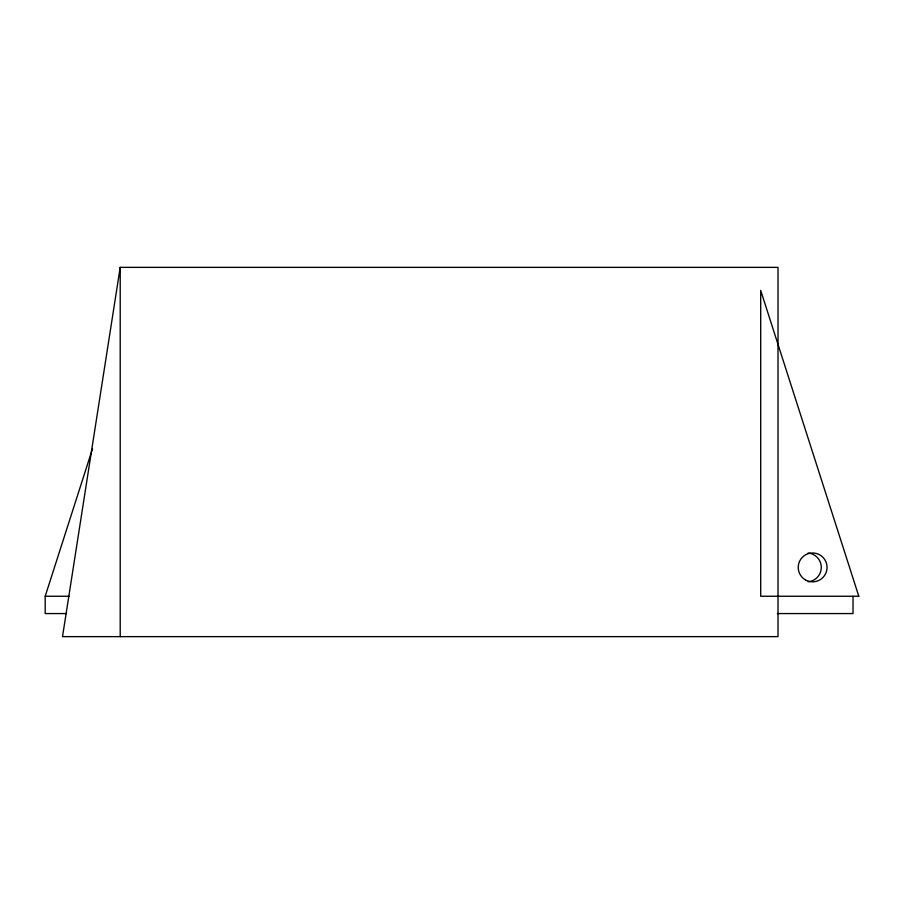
<?xml version="1.0" encoding="UTF-8"?>
<svg xmlns="http://www.w3.org/2000/svg" width="904" height="904" viewBox="0 0 904 904"><rect width="100%" height="100%" fill="white"/><g stroke="black" fill="none" stroke-linecap="round" stroke-linejoin="round"><path stroke-width="1.36" d="M120.209 267.358L62.512 636.642L778.016 636.642L778.016 267.358L120.209 267.358L120.209 636.642M66.387 613.567L45.2 613.567L45.2 596.256L92.524 448.712M45.2 596.256L69.02 596.256M777.361 613.567L853.026 613.567L853.026 596.256M808.119 553.033A14.43 14.43 0 0 1 821.295 567.407A14.43 14.43 0 0 1 808.119 581.78M858.8 596.256L760.705 596.256L760.705 290.433L858.8 596.256M805.43 579.893A14.43 14.43 0 0 0 827.058 567.407A14.43 14.43 0 0 0 805.43 554.909A14.43 14.43 0 0 0 805.43 579.893"/></g></svg>
